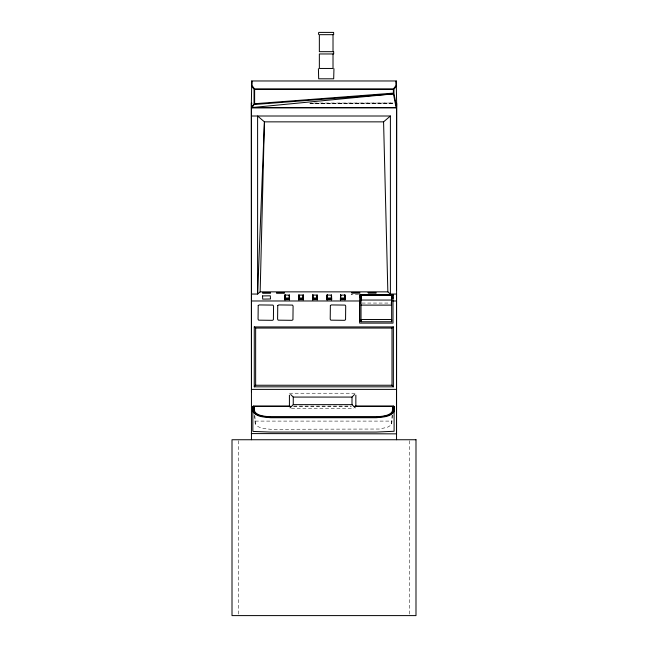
<?xml version="1.0" encoding="UTF-8"?>
<svg xmlns="http://www.w3.org/2000/svg" width="648" height="648" viewBox="0 0 648 648"><rect width="100%" height="100%" fill="white"/><g stroke="black" fill="none" stroke-linecap="round" stroke-linejoin="round"><path stroke-width="0.49" stroke-dasharray="3.24 2.43" d="M392.38 415.06L391.708 423.865L390.955 425.169L387.869 427.064L379.76 429.033L270.913 429.292C265.631 428.709 258.455 428.798 255.247 423.865L254.858 415.214M358.652 294.646L351.71 294.621L351.629 293.909M391.708 423.865L392.097 415.214M310.36 103.299L393.198 103.048L310.36 103.04M309.874 103.453L393.611 103.453M309.898 103.542L393.514 103.542M362.013 303.062L390.655 303.062M289.413 393.231L355.849 393.231M293.69 406.069L351.24 406.069M293.674 406.385L351.257 406.385M291.422 408.483L353.832 408.483M255.247 421.095L391.708 421.095M254.575 415.06L255.247 423.865M409.277 440.745L409.277 614.588M351.629 293.981L351.629 294.589M238.723 440.745L238.723 614.588"/><path stroke-width="0.97" d="M251.456 439.741L251.359 103.453L251.456 391.789M289.656 406.069L253.311 406.069L252.85 406.547L252.85 411.585C256.519 417.182 264.668 417.061 270.67 417.717L376.286 417.717C382.288 417.061 390.436 417.182 394.097 411.585L394.097 406.547L393.644 406.069L355.274 406.069M253.311 406.069L253.311 411.18C256.883 416.648 264.846 416.543 270.71 417.182L376.237 417.182C382.101 416.543 390.064 416.648 393.644 411.18L393.644 406.069M290.644 406.385L254.275 406.385L254.275 411.148C257.669 416.348 265.235 416.251 270.807 416.867L376.14 416.867C381.713 416.251 389.278 416.348 392.672 411.148L392.672 406.385L354.286 406.385M284.772 299.7L285.079 295.059L289.364 295.124L289.567 299.562L284.772 299.7L284.926 295.124M289.211 295.075L289.211 298.145L285.079 298.145L285.079 295.075L285.079 295.674M289.518 299.7L289.389 295.196M303.207 295.075L303.426 299.7L298.679 299.7L298.833 295.124L303.207 295.075L303.426 295.812M312.587 299.7L312.903 295.059L317.188 295.124L317.39 299.562L312.587 299.7L312.741 295.124M317.026 295.075L317.026 298.145L312.903 298.145L312.903 295.075L312.903 295.674M317.342 299.7L317.212 295.196M326.884 299.7L327.191 295.059L331.476 295.124L331.679 299.562L326.884 299.7L327.038 295.124M331.322 295.075L331.322 298.145L327.191 298.145L327.191 295.075L327.191 295.674M331.63 299.7L331.501 295.196M340.394 299.7L340.71 295.059L344.995 295.124L345.198 299.562L340.394 299.7L340.556 295.124M359.664 321.627L359.664 294.767L393.012 294.767L393.012 300.98L396.544 300.98L396.544 433.844L251.311 433.577M361.025 321.756L361.025 319.488L391.643 319.488L391.643 321.756L361.025 321.756L361.025 295.294L391.643 295.294L391.643 300.154M396.544 294.046L390.396 294.046L390.396 116.008L251.456 116.008M391.643 321.756L391.643 295.294M393.36 386.832L393.36 326.932L254.275 326.932L254.275 386.832L393.36 386.832L392 385.244L392 328.066L393.36 326.932M396.544 439.741L396.641 103.453L396.544 290.069M390.396 116.008L383.576 121.856L264.425 121.856L257.612 294.038L260.148 291.859L264.425 121.856L257.604 116.008L257.604 294.046L251.456 294.046M284.926 298.323L284.901 299.797M298.833 298.323L298.809 299.797M312.741 298.323L312.717 299.797M327.038 298.323L327.013 299.797M340.556 298.323L340.532 299.797M284.901 295.715L284.99 295.075M298.898 295.075L298.679 299.7M312.717 295.715L312.806 295.075M327.013 295.715L327.102 295.075M340.532 295.715L340.621 295.075M392.226 413.254L392.672 406.385M318.427 34.401L318.759 32.4L333.607 32.4L333.688 34.676M396.131 107.852L393.449 93.871L252.023 107.56L396.058 107.552L396.544 107.438L396.641 103.073L396.228 80.968L251.772 80.968L251.359 103.073L251.87 107.852L254.624 103.737L254.624 89.481L393.377 89.481L393.377 93.134L254.624 103.737M289.364 298.323L284.99 298.372M298.898 298.372L303.207 298.372L303.272 295.124M317.188 298.323L312.806 298.372M331.476 298.323L327.102 298.372M340.621 298.372L344.93 298.372L344.995 295.124M298.833 295.124L298.679 296.363M251.456 107.438L254.048 103.931L254.048 89.311L251.456 85.747L251.772 80.968L251.87 85.334L254.494 88.857L393.506 88.857L396.131 85.334L396.228 80.968L396.544 85.747L393.952 89.311L393.952 93.417L396.374 106.053M254.275 386.832L255.644 385.244L255.644 328.066L254.275 326.932M396.228 103.486L396.641 103.073L396.228 103.04M290.053 407.843L293.261 404.636L293.261 397.078L290.693 394.511M293.261 397.078L352.002 397.078L354.561 394.511M333.688 53.962L333.688 51.67M289.3 298.372L289.211 298.809L284.926 298.777M303.207 298.372L303.118 298.809L298.833 298.777M317.115 298.372L317.026 298.809L312.741 298.777M331.411 298.372L331.322 298.809L327.038 298.777M344.93 298.372L344.841 298.809L340.556 298.777M298.809 296.266L298.987 295.059L298.987 298.145L303.118 298.145L303.118 295.075L303.426 296.363M254.494 104.49L393.449 93.871M251.772 103.04L251.359 103.073L251.772 103.486M251.456 107.884L396.544 107.884M260.148 291.859L387.852 291.859L390.388 294.038M393.012 295.148L359.664 295.148L359.664 297.367M361.058 300.048L391.522 300.048L391.522 305.111L361.058 305.111M361.025 300.713L359.664 300.713L359.664 323.117L393.012 323.117L393.012 300.713L391.643 300.713M251.456 300.98L359.664 300.98M255.644 328.066L392 328.066M255.644 385.244L392 385.244M251.456 389.383L396.544 389.383M293.261 404.636L352.002 404.636L355.209 407.843M344.841 295.277L345.019 295.715M331.63 296.363L331.476 295.31M317.342 296.363L317.188 295.31M289.518 296.363L289.364 295.31M333.955 68.712L333.688 78.805L318.678 78.805L318.411 68.712M344.995 298.323L345.149 299.7M303.272 298.323L303.296 299.797M254.275 406.385L254.664 412.274M344.995 298.777L345.019 299.797M331.476 298.777L331.501 299.797M317.188 298.777L317.212 299.797M303.272 298.777L303.296 299.246M289.364 298.777L289.389 299.797M383.576 121.856L387.852 291.859M396.544 294.613L396.544 295.553M396.544 296.371L396.544 299.716M394.097 406.547L394.097 431.268L376.286 432.078L270.67 432.078L253.684 431.463L252.85 431.268L252.85 406.547M393.012 295.204L393.012 296.371M393.012 297.367L393.012 298.501M361.025 295.294L361.025 300.154M360.077 301.701L360.077 303.458M355.849 395.134L355.849 406.579M352.002 397.078L352.002 404.636M344.841 295.674L344.841 295.059L344.841 298.145L340.71 298.145L340.71 295.075L340.71 295.674M344.841 298.396L344.841 299.83M340.71 298.396L340.71 299.83M331.322 298.396L331.322 299.83M327.191 298.396L327.191 299.83M317.026 298.396L317.026 299.83M312.903 298.396L312.903 299.83M303.118 298.396L303.118 299.83M298.987 298.396L298.987 299.83M289.413 395.134L289.413 406.579M289.211 298.396L289.211 299.83M285.079 298.396L285.079 299.83M262.545 295.934L262.699 299.117L270.475 298.995L270.321 295.812L262.545 295.934M262.545 292.556L262.699 293.261L270.475 293.236L270.321 292.531L262.586 292.54M276.413 292.556L276.575 293.261L284.351 293.236L284.189 292.531L276.453 292.54M351.945 292.475L352.099 293.18L359.875 293.155L359.721 292.451L351.945 292.475M368.169 292.475L368.331 293.18L376.107 293.155L375.945 292.451L368.169 292.475M258.212 305.508L258.058 319.181L258.633 320.169L272.411 320.323L273.399 319.756L273.553 306.083L272.978 305.087L259.2 304.933L258.212 305.508M277.749 305.508L277.595 319.181L278.17 320.169L291.94 320.323L292.937 319.756L293.09 306.083L292.515 305.087L278.737 304.933L277.749 305.508M330.367 305.508L330.213 319.181L330.788 320.169L344.558 320.323L345.554 319.756L345.708 306.083L345.133 305.087L331.355 304.933L330.367 305.508M333.015 34.676L319.351 34.676L319.351 51.67L333.015 51.67L333.015 34.676M333.015 53.962L319.351 53.962L319.351 68.461L333.015 68.461L333.015 53.962M415.992 439.741L232.008 439.741L232.008 615.6L415.992 615.6L415.992 439.741"/></g></svg>
